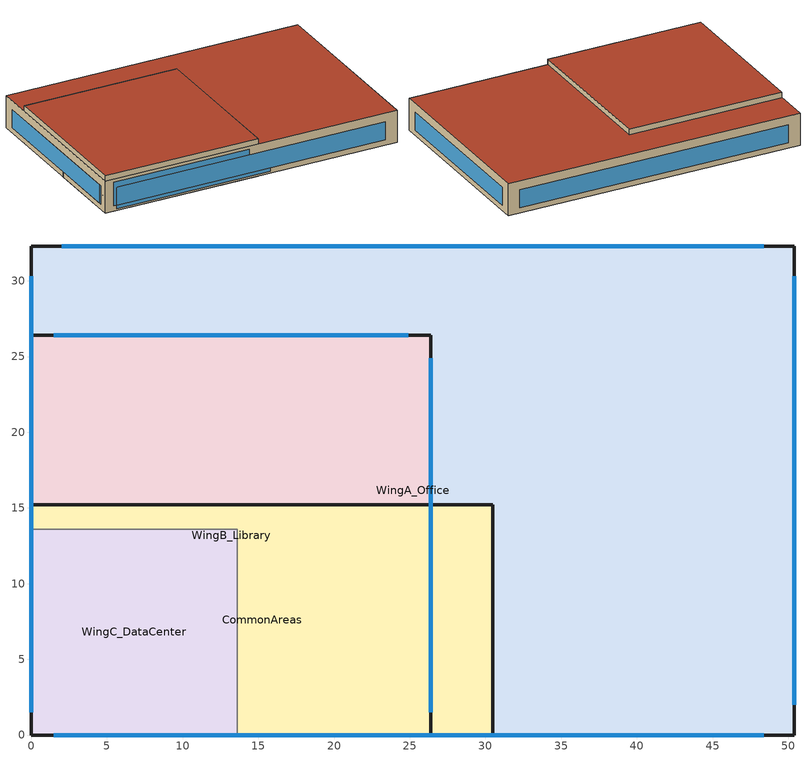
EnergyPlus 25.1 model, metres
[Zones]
WingA_Office
 floor ground (Ground Floor): 0,0 0,32.3 50.4,32.3 50.4,0 z0
 wall outside (Exterior Wall): 0,0 50.4,0 50.4,32.3 0,32.3 0,0 z0:5.49
 window (Baseline Window): 2,0 48.4,0 / 48.4,32.3 2,32.3 / 50.4,2 50.4,30.3 / 0,30.3 0,2 z0.9:4
 roof outside (Baseline Roof): 0,32.3 0,0 50.4,0 50.4,32.3 z5.49
WingB_Library
 floor ground (Ground Floor): 0,0 0,26.4 26.4,26.4 26.4,0 z0
 wall outside (Exterior Wall): 0,0 26.4,0 26.4,26.4 0,26.4 0,0 z0:6.4
 window (Baseline Window): 1.5,0 24.9,0 z0.9:5; 24.9,26.4 1.5,26.4 / 26.4,1.5 26.4,24.9 / 0,24.9 0,1.5 z0.9:4
 roof outside (Baseline Roof): 0,26.4 0,0 26.4,0 26.4,26.4 z6.4
WingC_DataCenter
 floor ground (Ground Floor): 0,0 0,13.6 13.6,13.6 13.6,0 z0
 wall adiabatic (Interior Wall): 0,0 13.6,0 13.6,13.6 0,13.6 0,0 z0:2.74
 roof outside (Baseline Roof): 0,13.6 0,0 13.6,0 13.6,13.6 z2.74
CommonAreas
 floor ground (Ground Floor): 0,0 0,15.2 30.5,15.2 30.5,0 z0
 wall outside (Exterior Wall): 0,0 30.5,0 30.5,15.2 0,15.2 0,0 z0:3.5
 window (Baseline Window): 2,0 28.5,0 z0.3:3.2
 roof outside (Baseline Roof): 0,15.2 0,0 30.5,0 30.5,15.2 z3.5
[Building]
Greenfield Municipal Center: North Axis {deg} (long axis E-W)=0; Terrain=Suburbs; Loads Convergence Tolerance Value {W}=0.04; Temperature Convergence Tolerance Value {deltaC}=0.4; Solar Distribution=FullExterior; Maximum Number of Warmup Days=25; Minimum Number of Warmup Days=6
[Site:Location]
Washington Dc Dulles IntL Ar_VA_USA: Latitude {deg}=38.98; Longitude {deg}=-77.47; Time Zone {hr}=-5; Elevation {m}=82
[SizingPeriod:DesignDay] Day of Month=21; Dry-Bulb Temperature Range Modifier Type=DefaultMultipliers; Humidity Condition Type=Wetbulb; Barometric Pressure {Pa}=100344; Rain {Yes/No}=No; Snow on ground {Yes/No}=No; Daylight Savings Time Indicator=No
Name | Month | Day Type | Maximum Dry-Bulb Temperature {C} | Daily Dry-Bulb Temperature Range {C} | Wetbulb at Maximum Dry-Bulb {C} | Wind Speed {m/s} | Wind Direction {Degrees; N=0, S=180} | Solar Model Indicator | Clearness {0.0 to 1.1} | ASHRAE Clear Sky Optical Depth for Beam Irradiance (taub) | ASHRAE Clear Sky Optical Depth for Diffuse Irradiance (taud)
Washington Dulles Ann Htg 99% Condns DB | 1 | WinterDesignDay | -9 | 0 | -9 | 2.7 | 310 | ASHRAEClearSky | 0
Washington Dulles Ann Clg 1% Condns DB=>MWB | 7 | SummerDesignDay | 32.7 | 11.4 | 23.5 | 4 | 290 | ASHRAETau |  | 0.544 | 1.787
[Material] Thermal Absorptance=0.9
Name | Roughness | Thickness {m} (4 inches) | Conductivity {W/m-K} | Density {kg/m3} | Specific Heat {J/kg-K} | Solar Absorptance | Visible Absorptance | Thickness {m} (3.5 inches) | Conductivity {W/m-K} (accounts for steel stud bridging) | Thickness {m} (5/8 inch) | Thickness {m} | Thickness {m} (~4.3 inches) | Thickness {m} (adds another R-15 for total R-30) | Thickness {m} (8 inches)
Brick Veneer | MediumRough | 0.1016 | 0.89 | 1920 | 790 | 0.7 | 0.7
R-11 Batt Insulation | MediumSmooth |  |  | 12 | 840 | 0.5 | 0.5 | 0.09 | 0.049
Gypsum Board | MediumSmooth |  | 0.16 | 800 | 1090 | 0.5 | 0.5 |  |  | 0.0159
Roof Membrane | VeryRough |  | 0.16 | 1120 | 1460 | 0.7 | 0.7 |  |  |  | 0.0095
Roof Insulation R15 | MediumRough |  | 0.042 | 32 | 830 | 0.5 | 0.5 |  |  |  |  | 0.11
Roof Insulation R15 Added | MediumRough |  | 0.042 | 32 | 830 | 0.5 | 0.5 |  |  |  |  |  | 0.11
Concrete Deck | MediumRough | 0.1016 | 1.31 | 2240 | 836 | 0.6 | 0.6
Concrete Slab | MediumRough |  | 1.31 | 2240 | 836 | 0.6 | 0.6 |  |  |  |  |  |  | 0.2032
Ceiling Tile | MediumSmooth |  | 0.06 | 368 | 590 | 0.5 | 0.5 |  |  |  | 0.019
[Material:AirGap]
Name | Thermal Resistance {m2-K/W}
Wall Air Gap | 0.15
Ceiling Air Gap | 0.18
[Construction]
Exterior Wall: Brick Veneer, Wall Air Gap, R-11 Batt Insulation, Gypsum Board
Baseline Roof: Roof Membrane, Roof Insulation R15 Added, Roof Insulation R15, Concrete Deck, Ceiling Air Gap, Ceiling Tile
Ground Floor: Concrete Slab
Interior Wall: Gypsum Board, Gypsum Board
Baseline Window: Baseline Window Glazing
[WindowMaterial:SimpleGlazingSystem]
Baseline Window Glazing: U-Factor {W/m2-K}=3.12; Solar Heat Gain Coefficient=0.6; Visible Transmittance=0.7
[Zone] Type=1; Multiplier=1; Floor Area {m2}=autocalculate; Part of Total Floor Area=Yes
WingA_Office; WingB_Library; WingC_DataCenter; CommonAreas
[People] Number of People Calculation Method=People; Fraction Radiant=0.3; Sensible Heat Fraction=autocalculate; Activity Level Schedule=Activity Schedule; Mean Radiant Temperature Calculation Type=EnclosureAveraged
Name | Zone or ZoneList or Space or SpaceList | Number of People Schedule | Number of People
WingA People | WingA_Office | Office Occ Schedule | 175
WingB People | WingB_Library | Library Occ Schedule | 140
WingC People | WingC_DataCenter | DataCenter Always On | 5
Common People | CommonAreas | Common Occ Schedule | 50
[Lights] Design Level Calculation Method=Watts/Area; Return Air Fraction=0; Fraction Radiant=0.59; Fraction Visible=0.2; Fraction Replaceable=1; Return Air Fraction Calculated from Plenum Temperature=No
Name | Zone or ZoneList or Space or SpaceList | Schedule | Watts per Floor Area {W/m2} (LED + occ/daylight controls) | Watts per Floor Area {W/m2} (LED + daylight dimming) | Watts per Floor Area {W/m2}
WingA Lights | WingA_Office | Office Light Schedule | 6.99
WingB Lights | WingB_Library | Library Light Schedule |  | 7.32
WingC Lights | WingC_DataCenter | DataCenter Always On |  |  | 16.15
Common Lights | CommonAreas | Common Light Schedule |  |  | 10.76
[ElectricEquipment] Design Level Calculation Method=Watts/Area; Fraction Latent=0; Fraction Lost=0
Name | Zone or ZoneList or Space or SpaceList | Schedule | Watts per Floor Area {W/m2} | Fraction Radiant
WingA Equipment | WingA_Office | Office Equip Schedule | 16.15 | 0.5
WingB Equipment | WingB_Library | Library Equip Schedule | 10.76 | 0.5
WingC IT Equipment | WingC_DataCenter | DataCenter Always On | 269.1 | 0.3
Common Equipment | CommonAreas | Common Equip Schedule | 5.38 | 0.5
[OtherEquipment]
DHW Gas Load: Fuel Type=NaturalGas; Zone or ZoneList or Space or SpaceList=CommonAreas; Schedule=DHW Schedule; Design Level Calculation Method=EquipmentLevel; Design Level {W} (~250 therms/mo at weighted schedule)=30000; Fraction Latent=0; Fraction Radiant=0; Fraction Lost=0
[ZoneInfiltration:DesignFlowRate] Design Flow Rate Calculation Method=AirChanges/Hour; Constant Term Coefficient=1; Temperature Term Coefficient=0; Velocity Term Coefficient=0; Velocity Squared Term Coefficient=0
Name | Zone or ZoneList or Space or SpaceList | Schedule | Air Changes per Hour {1/hr} | Schedule Name (always pressurized) | Air Changes per Hour {1/hr} (very tight, interior) | Air Changes per Hour {1/hr} (lobby has more door traffic)
WingA Infiltration | WingA_Office | Infiltration Schedule | 0.3
WingB Infiltration | WingB_Library | Infiltration Schedule | 0.3
WingC Infiltration | WingC_DataCenter |  |  | Always On | 0.05
Common Infiltration | CommonAreas | Infiltration Schedule |  |  |  | 0.5
[HVACTemplate:Thermostat]
Name | Heating Setpoint Schedule | Cooling Setpoint Schedule
Office Thermostat | Office Heating Setpoint | Office Cooling Setpoint
Library Thermostat | Library Heating Setpoint | Library Cooling Setpoint
DataCenter Thermostat | DataCenter Heating Setpoint | DataCenter Cooling Setpoint
Common Thermostat | Common Heating Setpoint | Common Cooling Setpoint
[HVACTemplate:Zone:Unitary] N1: Supply Air Maximum Flow Rate {m3/s}=autosize; A4: Outdoor Air Method=Flow/Person; N4: Outdoor Air Flow Rate per Person {m3/s}=0.00944
Name | A1: Zone | A2: Template Unitary System | A3: Template Thermostat | A7: Baseboard Heating Type | N7: Baseboard Heating Capacity {W}
 | WingA_Office | AHU-1 Office | Office Thermostat | Electric | autosize
 | WingB_Library | AHU-2 Library | Library Thermostat | Electric | autosize
 | CommonAreas | AHU-3 Common | Common Thermostat | Electric | autosize
 | WingC_DataCenter | CRAC-1 DataCenter | DataCenter Thermostat
[HVACTemplate:System:Unitary] N5: Supply Fan Motor in Air Stream Fraction=1; A5: Cooling Coil Type=SingleSpeedDX; N7: Cooling Coil Gross Rated Total Capacity {W}=autosize; N8: Cooling Coil Gross Rated Sensible Heat Ratio=autosize; N11: Heating Coil Capacity {W}=autosize; A14: Supply Fan Placement=DrawThrough; A15: Night Cycle Control=CycleOnAny
Name | A1: | A2: System Availability Schedule | A3: Control Zone | N1: Supply Fan Maximum Flow Rate {m3/s} (15000 CFM) | A4: Supply Fan Operating Mode Schedule Name (1=continuous=CV) | N2: Supply Fan Total Efficiency | N3: Supply Fan Delta Pressure {Pa} (ECM-4: VFD ~50% DP reduction) | N4: Supply Fan Motor Efficiency (ECM-4: VFD improves motor eff) | N6: Cooling Design Supply Air Temperature {C} (55F) | N9: Cooling Coil Gross Rated COP (ECM-2: scroll chiller upgrade) | A7: Heating Coil Type (gas → preserves gas change-point) | N10: Heating Design Supply Air Temperature {C} (104F) | N12: Gas Heating Coil Efficiency (82% boiler) | N13: Gas Heating Coil Parasitic Electric Load {W} | N14: Maximum Outdoor Air Flow Rate {m3/s} | N15: Minimum Outdoor Air Flow Rate {m3/s} | A10: Economizer Type | N16: Economizer Upper Temperature Limit {C} (68F) | N1: Supply Fan Maximum Flow Rate {m3/s} (8000 CFM) | A4: Supply Fan Operating Mode Schedule | N3: Supply Fan Delta Pressure {Pa} (ECM-4: VFD) | N4: Supply Fan Motor Efficiency (ECM-4: VFD) | N6: Cooling Design Supply Air Temperature {C} | N9: Cooling Coil Gross Rated COP (ECM-2: chiller upgrade) | A7: Heating Coil Type (electric for 5P shape) | N10: Heating Design Supply Air Temperature {C} | N16: Economizer Upper Temperature Limit {C} | N1: Supply Fan Maximum Flow Rate {m3/s} (5000 CFM) | A10: Economizer Type (no economizer on AHU-3) | N1: Supply Fan Maximum Flow Rate {m3/s} | N3: Supply Fan Delta Pressure {Pa} | N4: Supply Fan Motor Efficiency | N9: Cooling Coil Gross Rated COP (older CRAC unit) | A7: Heating Coil Type | N12: Gas Heating Coil Efficiency | N14: Maximum Outdoor Air Flow Rate {m3/s} (no OA for CRAC)
 | AHU-1 Office | Office HVAC Avail | WingA_Office | 7.08 | Continuous Fan Mode | 0.6 | 375 | 0.9 | 12.8 | 5.5 | Gas | 40 | 0.82 | 0 | autosize | autosize | FixedDryBulb | 20
 | AHU-2 Library | Library HVAC Avail | WingB_Library |  |  | 0.6 |  |  |  |  |  |  |  |  | autosize | autosize | FixedDryBulb |  | 3.78 | Continuous Fan Mode | 375 | 0.9 | 12.8 | 5.5 | Electric | 40 | 20
 | AHU-3 Common | Office HVAC Avail | CommonAreas |  |  | 0.55 |  |  |  |  | Gas |  | 0.82 | 0 | autosize | autosize |  |  |  | Continuous Fan Mode | 310 | 0.88 | 12.8 | 5.5 |  | 40 |  | 2.36 | NoEconomizer
 | CRAC-1 DataCenter | Always On | WingC_DataCenter |  |  | 0.5 |  |  |  |  |  |  |  | 0 |  | 0 | NoEconomizer |  |  | Continuous Fan Mode |  |  | 12.8 |  |  | 40 |  |  |  | autosize | 500 | 0.8 | 3 | Gas | 0.82 | 0
[Schedule:Compact]
Office Occ Schedule: Through: 12/31, For: Weekdays, Until: 7:00, 0, Until: 8:00, 0.5, Until: 12:00, 1, Until: 13:00, 0.8, Until: 17:00, 1, Until: 18:00, 0.5, Until: 20:00, 0.1, Until: 24:00, 0, For: Saturday, Until: 8:00, 0, Until: 13:00, 0.15, Until: 17:00, 0.1, Until: 24:00, 0, For: SummerDesignDay, Until: 24:00, 1, For: WinterDesignDay, Until: 24:00, 1, For: AllOtherDays, Until: 24:00, 0
Office Light Schedule: Through: 12/31, For: Weekdays, Until: 7:00, 0.05, Until: 8:00, 0.7, Until: 18:00, 1, Until: 20:00, 0.3, Until: 24:00, 0.05, For: Saturday, Until: 8:00, 0.05, Until: 13:00, 0.3, Until: 17:00, 0.15, Until: 24:00, 0.05, For: SummerDesignDay, Until: 24:00, 1, For: WinterDesignDay, Until: 24:00, 1, For: AllOtherDays, Until: 24:00, 0.05
Office Equip Schedule: Through: 12/31, For: Weekdays, Until: 7:00, 0.3, Until: 8:00, 0.7, Until: 17:00, 1, Until: 18:00, 0.7, Until: 24:00, 0.3, For: Saturday, Until: 8:00, 0.3, Until: 13:00, 0.5, Until: 24:00, 0.3, For: SummerDesignDay, Until: 24:00, 1, For: WinterDesignDay, Until: 24:00, 1, For: AllOtherDays, Until: 24:00, 0.3
Library Occ Schedule: Through: 12/31, For: Weekdays, Until: 8:00, 0, Until: 9:00, 0.3, Until: 12:00, 0.7, Until: 14:00, 1, Until: 17:00, 0.9, Until: 20:00, 0.6, Until: 21:00, 0.3, Until: 24:00, 0, For: Saturday, Until: 8:00, 0, Until: 9:00, 0.2, Until: 12:00, 0.8, Until: 17:00, 1, Until: 20:00, 0.6, Until: 21:00, 0.2, Until: 24:00, 0, For: Sunday, Until: 12:00, 0, Until: 13:00, 0.3, Until: 16:00, 0.6, Until: 17:00, 0.3, Until: 24:00, 0, For: SummerDesignDay, Until: 24:00, 1, For: WinterDesignDay, Until: 24:00, 1, For: AllOtherDays, Until: 24:00, 0
Library Light Schedule: Through: 12/31, For: Weekdays, Until: 8:00, 0.05, Until: 9:00, 0.7, Until: 21:00, 1, Until: 22:00, 0.3, Until: 24:00, 0.05, For: Saturday, Until: 8:00, 0.05, Until: 9:00, 0.7, Until: 21:00, 1, Until: 22:00, 0.3, Until: 24:00, 0.05, For: Sunday, Until: 12:00, 0.05, Until: 13:00, 0.7, Until: 17:00, 1, Until: 18:00, 0.3, Until: 24:00, 0.05, For: SummerDesignDay, Until: 24:00, 1, For: WinterDesignDay, Until: 24:00, 1, For: AllOtherDays, Until: 24:00, 0.05
Library Equip Schedule: Through: 12/31, For: Weekdays, Until: 8:00, 0.1, Until: 9:00, 0.5, Until: 21:00, 1, Until: 24:00, 0.1, For: Saturday, Until: 8:00, 0.1, Until: 9:00, 0.5, Until: 21:00, 1, Until: 24:00, 0.1, For: Sunday, Until: 12:00, 0.1, Until: 13:00, 0.5, Until: 17:00, 0.8, Until: 24:00, 0.1, For: SummerDesignDay, Until: 24:00, 1, For: WinterDesignDay, Until: 24:00, 1, For: AllOtherDays, Until: 24:00, 0.1
DataCenter Always On: Through: 7/31, For: AllDays, Until: 24:00, 1, Through: 12/31, For: AllDays, Until: 24:00, 1.4
Common Occ Schedule: Through: 12/31, For: Weekdays, Until: 6:00, 0, Until: 7:00, 0.2, Until: 8:00, 0.5, Until: 9:00, 0.3, Until: 12:00, 0.2, Until: 13:00, 0.4, Until: 17:00, 0.2, Until: 18:00, 0.5, Until: 22:00, 0.1, Until: 24:00, 0, For: Saturday, Until: 7:00, 0, Until: 10:00, 0.15, Until: 17:00, 0.1, Until: 22:00, 0.05, Until: 24:00, 0, For: SummerDesignDay, Until: 24:00, 1, For: WinterDesignDay, Until: 24:00, 1, For: AllOtherDays, Until: 24:00, 0
Common Light Schedule: Through: 12/31, For: Weekdays, Until: 6:00, 0.1, Until: 7:00, 0.5, Until: 22:00, 1, Until: 24:00, 0.1, For: Saturday, Until: 7:00, 0.1, Until: 22:00, 0.8, Until: 24:00, 0.1, For: SummerDesignDay, Until: 24:00, 1, For: WinterDesignDay, Until: 24:00, 1, For: AllOtherDays, Until: 24:00, 0.1
Common Equip Schedule: Through: 12/31, For: Weekdays, Until: 6:00, 0.2, Until: 22:00, 1, Until: 24:00, 0.2, For: Saturday, Until: 7:00, 0.2, Until: 22:00, 0.8, Until: 24:00, 0.2, For: SummerDesignDay, Until: 24:00, 1, For: WinterDesignDay, Until: 24:00, 1, For: AllOtherDays, Until: 24:00, 0.2
Office HVAC Avail: Through: 12/31, For: Weekdays, Until: 6:00, 0, Until: 20:00, 1, Until: 24:00, 0, For: Saturday, Until: 7:00, 0, Until: 18:00, 1, Until: 24:00, 0, For: SummerDesignDay, Until: 24:00, 1, For: WinterDesignDay, Until: 24:00, 1, For: AllOtherDays, Until: 24:00, 0
Library HVAC Avail: Through: 12/31, For: Weekdays, Until: 7:00, 0, Until: 22:00, 1, Until: 24:00, 0, For: Saturday, Until: 7:00, 0, Until: 22:00, 1, Until: 24:00, 0, For: Sunday, Until: 11:00, 0, Until: 18:00, 1, Until: 24:00, 0, For: SummerDesignDay, Until: 24:00, 1, For: WinterDesignDay, Until: 24:00, 1, For: AllOtherDays, Until: 24:00, 0
Always On; Continuous Fan Mode: Through: 12/31, For: AllDays, Until: 24:00, 1
Office Heating Setpoint: Through: 12/31, For: Weekdays, Until: 6:00, 15.6, Until: 20:00, 21.1, Until: 24:00, 15.6, For: Saturday, Until: 7:00, 15.6, Until: 18:00, 21.1, Until: 24:00, 15.6, For: SummerDesignDay, Until: 24:00, 21.1, For: WinterDesignDay, Until: 24:00, 21.1, For: AllOtherDays, Until: 24:00, 15.6
Office Cooling Setpoint: Through: 12/31, For: Weekdays, Until: 6:00, 29.4, Until: 20:00, 23.3, Until: 24:00, 29.4, For: Saturday, Until: 7:00, 29.4, Until: 18:00, 23.3, Until: 24:00, 29.4, For: SummerDesignDay, Until: 24:00, 23.3, For: WinterDesignDay, Until: 24:00, 23.3, For: AllOtherDays, Until: 24:00, 29.4
Library Heating Setpoint: Through: 12/31, For: Weekdays, Until: 7:00, 15.6, Until: 22:00, 21.1, Until: 24:00, 15.6, For: Saturday, Until: 7:00, 15.6, Until: 22:00, 21.1, Until: 24:00, 15.6, For: Sunday, Until: 11:00, 15.6, Until: 18:00, 21.1, Until: 24:00, 15.6, For: SummerDesignDay, Until: 24:00, 21.1, For: WinterDesignDay, Until: 24:00, 21.1, For: AllOtherDays, Until: 24:00, 15.6
Library Cooling Setpoint: Through: 12/31, For: Weekdays, Until: 7:00, 29.4, Until: 22:00, 23.3, Until: 24:00, 29.4, For: Saturday, Until: 7:00, 29.4, Until: 22:00, 23.3, Until: 24:00, 29.4, For: Sunday, Until: 11:00, 29.4, Until: 18:00, 23.3, Until: 24:00, 29.4, For: SummerDesignDay, Until: 24:00, 23.3, For: WinterDesignDay, Until: 24:00, 23.3, For: AllOtherDays, Until: 24:00, 29.4
DataCenter Heating Setpoint; DataCenter Cooling Setpoint: Through: 12/31, For: AllDays, Until: 24:00, 20
Common Heating Setpoint: Through: 12/31, For: Weekdays, Until: 6:00, 15.6, Until: 22:00, 21.1, Until: 24:00, 15.6, For: Saturday, Until: 7:00, 15.6, Until: 22:00, 21.1, Until: 24:00, 15.6, For: SummerDesignDay, Until: 24:00, 21.1, For: WinterDesignDay, Until: 24:00, 21.1, For: AllOtherDays, Until: 24:00, 15.6
Common Cooling Setpoint: Through: 12/31, For: Weekdays, Until: 6:00, 29.4, Until: 22:00, 23.3, Until: 24:00, 29.4, For: Saturday, Until: 7:00, 29.4, Until: 22:00, 23.3, Until: 24:00, 29.4, For: SummerDesignDay, Until: 24:00, 23.3, For: WinterDesignDay, Until: 24:00, 23.3, For: AllOtherDays, Until: 24:00, 29.4
Activity Schedule: Through: 12/31, For: AllDays, Until: 24:00, 120
DHW Schedule: Through: 12/31, For: Weekdays, Until: 6:00, 0.1, Until: 9:00, 0.8, Until: 12:00, 0.5, Until: 13:00, 0.9, Until: 17:00, 0.5, Until: 20:00, 0.3, Until: 24:00, 0.1, For: Saturday, Until: 8:00, 0.1, Until: 18:00, 0.4, Until: 24:00, 0.1, For: SummerDesignDay, Until: 24:00, 1, For: WinterDesignDay, Until: 24:00, 1, For: AllOtherDays, Until: 24:00, 0.1
Infiltration Schedule: Through: 12/31, For: Weekdays, Until: 6:00, 1, Until: 20:00, 0.5, Until: 24:00, 1, For: Saturday, Until: 7:00, 1, Until: 18:00, 0.5, Until: 24:00, 1, For: SummerDesignDay, Until: 24:00, 0.5, For: WinterDesignDay, Until: 24:00, 1, For: AllOtherDays, Until: 24:00, 1
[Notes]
Greenfield Municipal Center — REPORTING PERIOD Model (All ECMs + NRA)
62,000 sq ft (5,760 m2), 2-story mixed-use government building
Location: Mid-Atlantic US (Washington Dulles TMY3 — proxy for Baltimore)
ECM-1: LED lighting in Wings A & B (LPD reduced ~50%)
ECM-2: Chiller upgrade COP 3.5 → 5.5
ECM-3: Roof insulation R-15 → R-30
ECM-4: VFDs on AHU supply fans (reduced fan delta pressure)
NRA: Data center expansion 25 → 35 W/ft² starting August 1
Units: SI (EnergyPlus default)
Areas in m2, temperatures in C, power in W
